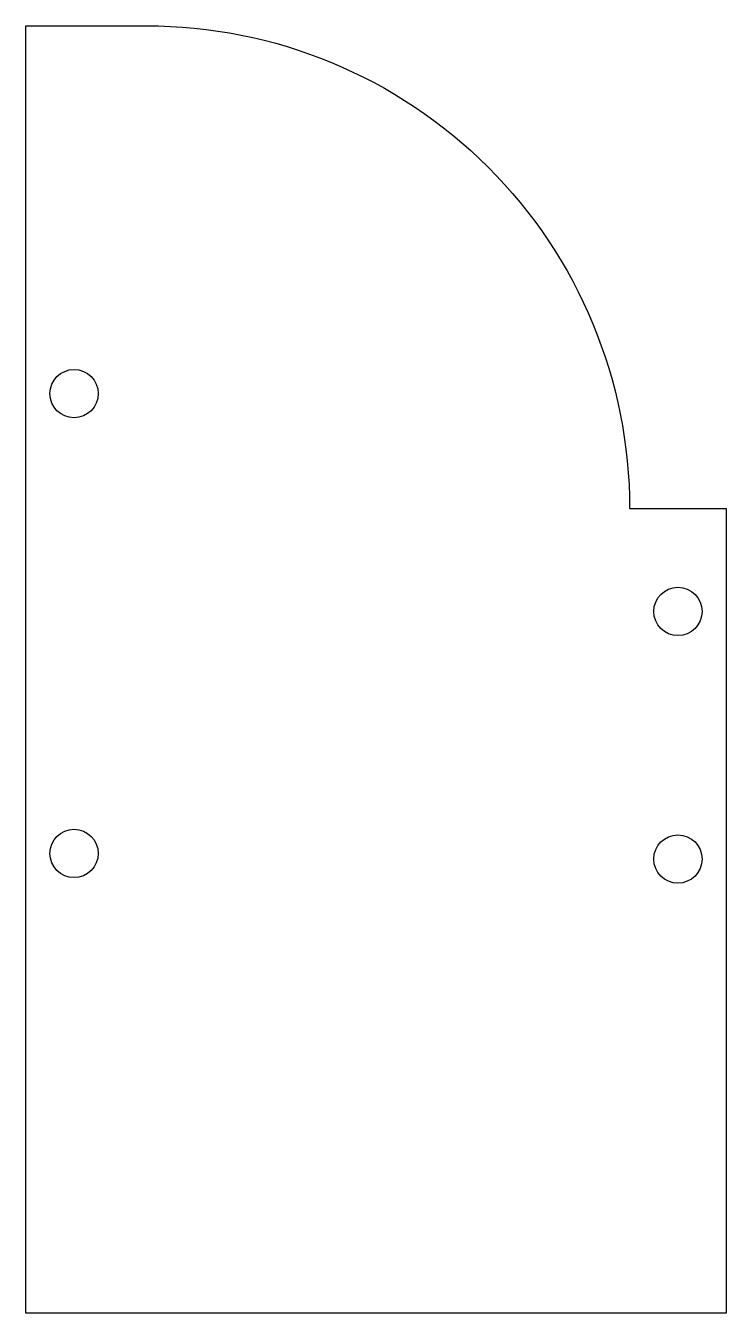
# Model space of a CAD drawing. Header units: millimetres. Extents: x 150 to 193.5, y 0 to 80.
import ezdxf

# ---------------------------------------------------------------- set-up
doc = ezdxf.new("R2010")
doc.units = ezdxf.units.MM
doc.layers.get('0').update_dxf_attribs({"linetype": 'CONTINUOUS'})

msp = doc.modelspace()

# ---------------------------------------------------------------- linework, layer by layer
msp.add_lwpolyline([(157.5, 80, -0.414214), (187.5, 50), (193.5, 50), (193.5, 0), (150, 0), (150, 80)], format="xyb", close=True)
for centre in [(153, 57.143), (190.5, 43.607), (153, 28.571), (190.5, 28.222)]:
    msp.add_circle(centre, 1.5)

doc.saveas('drawing.dxf')
